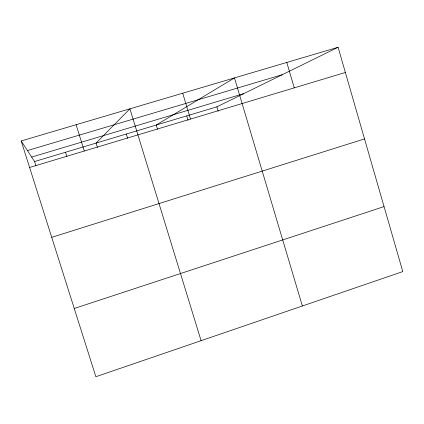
<?xml version="1.0" encoding="UTF-8"?>
<svg xmlns="http://www.w3.org/2000/svg" width="424" height="424" viewBox="0 0 424 424"><rect width="100%" height="100%" fill="white"/><g stroke="black" fill="none" stroke-linecap="round" stroke-linejoin="round"><path stroke-width="0.64" d="M21.2 140.953L34.572 161.539L216.871 106.848L338.098 47.276L402.8 271.593L95.866 376.724L21.2 140.953L338.098 47.276M74.253 308.476L384.054 206.605M51.723 237.334L364.529 138.913M29.601 167.475L345.369 72.483M31.668 157.076L243.689 93.667M27.443 150.568L282.251 74.719M34.572 161.539L35.945 165.89M65.497 152.264L66.854 156.589M76.097 124.725L84.297 151.024M97.419 147.393L96.078 143.084L129.919 108.814L201.093 340.684M126.331 134.011L127.651 138.293M157.548 129.299L156.244 125.032L234.477 77.905L302.365 305.996M186.73 115.89L188.071 120.315M182.702 93.211L190.519 119.07M216.871 106.848L218.19 111.252M286.794 62.439L294.24 87.863"/></g></svg>
